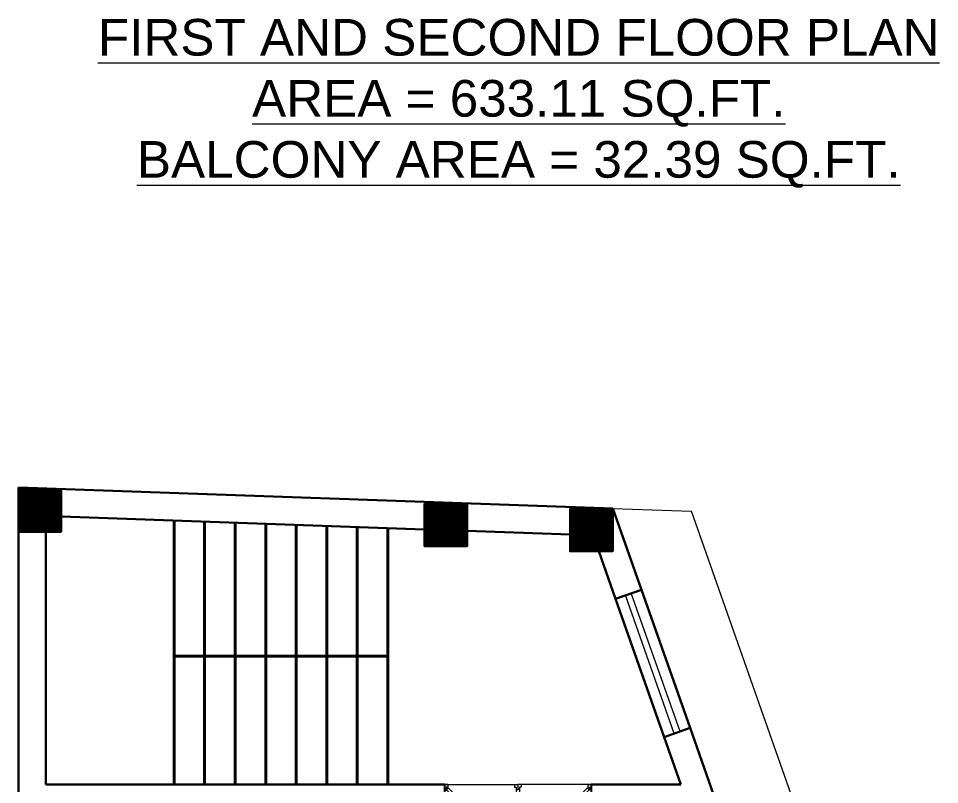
# Model space of a CAD drawing. Header units: inches. Extents: x -6683 to 26091, y -5972 to 4741.
# Drawn here: x 24502.7 to 24804.4, y -3110.5 to -2859.5 of the extents above; entities that cross this region are included whole.
import ezdxf

# ---------------------------------------------------------------- set-up
doc = ezdxf.new("R2010")
doc.units = ezdxf.units.IN
doc.header["$MEASUREMENT"] = 0
for name, color, linetype, lineweight in [('hatch-.09', 8, 'Continuous', 9), ('Label', 7, 'Continuous', 13), ('ns_WALL', 21, 'Continuous', 40), ('PUERTAS', 7, 'Continuous', 9), ('WALL', 12, 'Continuous', 30), ('wall2', 1, 'Continuous', 15), ('windoow', 4, 'Continuous', 5)]:
    doc.layers.add(name, color=color, linetype=linetype, lineweight=lineweight)
doc.styles.add('dim', font='arial.ttf', dxfattribs={"height": 7})

# ---------------------------------------------------------------- blocks, each defined once
blk = doc.blocks.new('2ft6in')
at = {"layer": 'PUERTAS', "color": 2}
for p, q in [((0.84, 2.1), (21.02, 22.28)), ((21.71, 21.6), (1.47, 1.37)), ((18.33, 21.76), (18.31, 21.77)), ((21.71, 21.6), (21.02, 22.28)), ((21.18, 18.9), (21.2, 18.89)), ((0, 2), (0, 0)), ((0.6, 2), (0, 2)), ((1.33, 0), (0, 0)), ((0.6, 1.26), (0.6, 2.04)), ((0.67, 1.26), (0.6, 1.26)), ((0.67, 1.26), (0.67, 2.01)), ((0.67, 1), (0.67, 1.26)), ((1.33, 1), (0.67, 1)), ((1.31, 1.53), (0.79, 2.06)), ((1.36, 1.58), (0.81, 2.12)), ((1.36, 1.58), (1.31, 1.53)), ((1.47, 1.37), (1.31, 1.53)), ((1.33, 0), (1.33, 1)), ((28.67, 0), (28.67, 1)), ((28.67, 1), (29.33, 1)), ((28.67, 0), (30, 0)), ((29.33, 1), (29.33, 2)), ((29.33, 2), (30, 2)), ((30, 0), (30, 2))]:
    blk.add_line(p, q, dxfattribs=at)
at = {"layer": 'PUERTAS', "color": 8}
for p, q in [((18.81, 20.78), (18.04, 21.4)), ((18.86, 20.83), (18.08, 21.46)), ((18.95, 20.92), (18.2, 21.58)), ((18.44, 21.9), (18.31, 21.77)), ((19.07, 21.03), (18.34, 21.72)), ((18.44, 21.9), (18.56, 22.02)), ((18.58, 22.01), (18.56, 22.02)), ((19.3, 21.26), (18.61, 22)), ((19.42, 21.38), (18.75, 22.14)), ((19.51, 21.48), (18.88, 22.26)), ((18.91, 20.27), (19.19, 20.69)), ((19.55, 21.53), (18.93, 22.3)), ((19.13, 20.8), (19.03, 20.9)), ((19.15, 20.82), (19.05, 20.92)), ((19.09, 20.44), (19.25, 20.76)), ((19.19, 20.87), (19.1, 20.96)), ((19.25, 20.93), (19.16, 21.02)), ((19.28, 20.63), (19.32, 20.83)), ((19.4, 21.08), (19.31, 21.17)), ((19.47, 21.15), (19.38, 21.24)), ((19.43, 20.78), (19.4, 20.9)), ((19.51, 21.19), (19.42, 21.28)), ((19.55, 20.91), (19.43, 20.94)), ((19.53, 21.21), (19.44, 21.3)), ((19.7, 21.06), (19.51, 21.01)), ((19.89, 21.24), (19.58, 21.08)), ((20.07, 21.42), (19.64, 21.15)), ((19.69, 19.49), (20.12, 19.76)), ((19.87, 19.67), (20.18, 19.83)), ((20.06, 19.85), (20.25, 19.9)), ((20.21, 20), (20.33, 19.97)), ((20.21, 19.38), (20.83, 18.61)), ((20.23, 19.7), (20.32, 19.61)), ((20.25, 19.72), (20.34, 19.63)), ((20.25, 19.43), (20.88, 18.65)), ((20.29, 19.76), (20.38, 19.67)), ((20.33, 20.13), (20.36, 20.01)), ((20.34, 19.53), (21, 18.77)), ((20.36, 19.83), (20.45, 19.74)), ((20.48, 20.28), (20.44, 20.08)), ((20.46, 19.64), (21.14, 18.91)), ((20.5, 19.98), (20.6, 19.89)), ((20.67, 20.47), (20.51, 20.15)), ((20.85, 20.64), (20.57, 20.22)), ((20.57, 20.04), (20.66, 19.95)), ((20.61, 20.09), (20.7, 19.99)), ((20.63, 20.11), (20.72, 20.01)), ((20.69, 19.87), (21.42, 19.19)), ((20.81, 19.99), (21.56, 19.33)), ((20.9, 20.08), (21.68, 19.45)), ((20.95, 20.13), (21.72, 19.51)), ((21.32, 19.01), (21.2, 18.89)), ((21.32, 19.01), (21.44, 19.14)), ((21.43, 19.15), (21.44, 19.14)), ((0, 0), (30, 0))]:
    blk.add_line(p, q, dxfattribs=at)
at = {"layer": 'PUERTAS', "color": 1}
for p, q in [((18.06, 21.44), (18.48, 21.86)), ((18.74, 20.79), (18.06, 21.34)), ((18.08, 21.51), (18.45, 21.88)), ((18.11, 21.49), (18.08, 21.51)), ((18.82, 22.25), (18.45, 21.88)), ((18.9, 22.28), (18.48, 21.86)), ((18.84, 22.23), (18.82, 22.25)), ((18.83, 20.8), (19.18, 21.15)), ((18.84, 20.21), (19.1, 20.6)), ((18.85, 20.11), (18.84, 20.12)), ((18.92, 20.89), (18.93, 20.88)), ((19.54, 21.59), (18.99, 22.27)), ((19.02, 20.88), (19.24, 21.1)), ((19.12, 20.8), (19.03, 20.89)), ((19.1, 20.7), (19.11, 20.69)), ((19.1, 20.6), (19.1, 20.6)), ((19.11, 20.79), (19.33, 21.01)), ((19.54, 21.5), (19.18, 21.15)), ((19.45, 21.31), (19.24, 21.1)), ((19.55, 21.22), (19.33, 21.01)), ((19.45, 21.41), (19.45, 21.41)), ((19.54, 21.22), (19.45, 21.31)), ((19.53, 19.43), (19.54, 19.42)), ((19.64, 21.23), (19.64, 21.23)), ((19.64, 19.42), (20.02, 19.67)), ((19.74, 21.24), (19.73, 21.23)), ((20.12, 21.49), (19.74, 21.24)), ((20.02, 19.67), (20.03, 19.68)), ((20.12, 19.68), (20.12, 19.68)), ((20.21, 19.69), (20.43, 19.9)), ((20.22, 21.48), (20.22, 21.49)), ((20.22, 19.41), (20.57, 19.76)), ((20.22, 19.69), (20.31, 19.6)), ((20.22, 19.32), (20.76, 18.64)), ((20.31, 19.6), (20.52, 19.81)), ((20.31, 19.5), (20.31, 19.5)), ((20.65, 20.12), (20.43, 19.9)), ((20.74, 20.03), (20.52, 19.81)), ((20.93, 20.11), (20.57, 19.76)), ((20.64, 20.11), (20.73, 20.02)), ((20.66, 20.31), (20.65, 20.31)), ((20.65, 20.21), (20.65, 20.22)), ((20.91, 20.7), (20.66, 20.31)), ((20.84, 20.02), (20.83, 20.03)), ((20.86, 18.63), (21.28, 19.05)), ((20.91, 20.8), (20.91, 20.79)), ((20.94, 18.66), (21.31, 19.03)), ((21.02, 20.12), (21.7, 19.57)), ((21.7, 19.47), (21.28, 19.05)), ((21.67, 19.4), (21.31, 19.03)), ((21.65, 19.42), (21.67, 19.4)), ((20.91, 18.68), (20.94, 18.66))]:
    blk.add_line(p, q, dxfattribs=at)
at = {"layer": 'PUERTAS', "color": 2}
for radius in [0.129, 0.0627]:
    blk.add_circle((0.68, 2.14), radius, dxfattribs=at)
at = {"layer": 'PUERTAS', "color": 8}
blk.add_arc((0.68, 2.14), 28.65, 359.7285, 90.0333, dxfattribs=at)
at = {"layer": 'PUERTAS', "color": 1}
for centre, start, end in [((18.78, 20.84), 231.0764, 315), ((18.89, 20.16), 135, 225), ((18.94, 22.23), 38.9236, 135), ((18.97, 20.93), 225, 315), ((19.16, 20.74), 135, 219.7428), ((19.06, 20.65), 315, 39.7428), ((19.4, 21.36), 315, 45), ((19.49, 21.55), 315, 38.9236), ((19.59, 19.47), 225, 315), ((19.6, 21.18), 50.2572, 135), ((19.68, 21.28), 230.2572, 315), ((20.07, 19.63), 50.2572, 135), ((20.17, 21.44), 45, 135), ((20.16, 19.73), 230.2572, 315), ((20.27, 19.36), 135, 218.9236), ((20.35, 19.55), 135, 225), ((20.7, 20.26), 135, 219.7428), ((20.6, 20.17), 315, 39.7428), ((20.78, 19.98), 45, 135), ((20.87, 20.75), 315, 45), ((20.98, 20.07), 51.0764, 135), ((21.65, 19.52), 315, 51.0764), ((20.82, 18.68), 218.9236, 315)]:
    blk.add_arc(centre, 0.0667, start, end, dxfattribs=at)
blk = doc.blocks.new('*U44')
at = {"color": 3, "xscale": -1}
blk.add_blockref('2ft6in', (42, 0), dxfattribs=at)

msp = doc.modelspace()

# ---------------------------------------------------------------- hatches: boundary and pattern name
at = {"layer": 'hatch-.09'}
h = msp.add_hatch(dxfattribs=at)
h.set_pattern_fill('ANSI31', color=256)
h.set_pattern_definition([(45, (0, -1430.49715), (-0.08838834765, 0.08838834765), [])])
h.paths.add_polyline_path([(24516.65, -3013.68), (24502.65, -3013.68), (24502.65, -3027.68), (24516.65, -3027.68)])
h = msp.add_hatch(dxfattribs=at)
h.set_pattern_fill('ANSI31', color=256)
h.set_pattern_definition([(45, (133, -1435.19298), (-0.08838834765, 0.08838834765), [])])
h.paths.add_polyline_path([(24649.65, -3018.38), (24635.65, -3018.38), (24635.65, -3032.38), (24649.65, -3032.38)])
h = msp.add_hatch(dxfattribs=at)
h.set_pattern_fill('ANSI31', color=256)
h.set_pattern_definition([(45, (180.66619, -1436.87592), (-0.08838834765, 0.08838834765), [])])
h.paths.add_polyline_path([(24697.32, -3020.06), (24683.32, -3020.06), (24683.32, -3034.06), (24697.32, -3034.06)])

# ---------------------------------------------------------------- linework, layer by layer
at = {"layer": 'Defpoints'}
for p, q in [((24642.22, -3110.52), (24642.22, -3114.52)), ((24690.22, -3110.52), (24690.22, -3114.52))]:
    msp.add_line(p, q, dxfattribs=at)
at = {"layer": 'ns_WALL'}
for p, q in [((24553.65, -3024), (24553.65, -3110.52)), ((24563.65, -3024.35), (24563.65, -3110.52)), ((24573.65, -3024.7), (24573.65, -3110.52)), ((24583.65, -3025.05), (24583.65, -3110.52)), ((24593.65, -3025.41), (24593.65, -3110.52)), ((24603.65, -3025.76), (24603.65, -3110.52)), ((24613.65, -3026.11), (24613.65, -3110.52)), ((24623.65, -3026.47), (24623.65, -3110.52)), ((24623.65, -3068.49), (24553.65, -3068.49))]:
    msp.add_line(p, q, dxfattribs=at)
at = {"layer": 'WALL'}
for p, q in [((24697.32, -3020.06), (24502.65, -3013.19)), ((24502.65, -3013.19), (24502.65, -3359.56)), ((24635.65, -3026.89), (24516.65, -3022.69)), ((24706.69, -3046.66), (24697.32, -3020.06)), ((24511.65, -3027.68), (24511.65, -3110.52)), ((24683.32, -3028.57), (24649.65, -3027.38)), ((24692.71, -3034.06), (24698.21, -3049.66)), ((24706.69, -3046.66), (24698.21, -3049.66)), ((24722.65, -3091.93), (24706.69, -3046.66)), ((24714.16, -3094.93), (24698.21, -3049.66)), ((24722.65, -3091.93), (24714.16, -3094.93)), ((24722.65, -3091.93), (24760.4, -3199.04)), ((24714.16, -3094.93), (24719.66, -3110.52)), ((24623.65, -3110.52), (24511.65, -3110.52)), ((24642.22, -3110.52), (24623.65, -3110.52)), ((24719.66, -3110.52), (24690.22, -3110.52))]:
    msp.add_line(p, q, dxfattribs=at)
for points in [[(24502.65, -3013.68), (24516.65, -3013.68), (24516.65, -3027.68), (24502.65, -3027.68)], [(24635.65, -3018.38), (24649.65, -3018.38), (24649.65, -3032.38), (24635.65, -3032.38)], [(24683.32, -3020.06), (24697.32, -3020.06), (24697.32, -3034.06), (24683.32, -3034.06)]]:
    msp.add_lwpolyline(points, close=True, dxfattribs=at)
at = {"layer": 'wall2'}
for p in [(24697.32, -3020.06), (24785.85, -3199.04)]:
    msp.add_line(p, (24723.09, -3020.97), dxfattribs=at)
at = {"layer": 'windoow'}
for p, q in [((24717.46, -3093.76), (24701.51, -3048.49)), ((24719.35, -3093.1), (24703.39, -3047.83))]:
    msp.add_line(p, q, dxfattribs=at)

# ---------------------------------------------------------------- block references
at = {"layer": 'WALL', "yscale": 0.8000000000015521}
for p, xscale, zscale, rotation in [((24675.82, -3110.52), 0.8000000000015521, 0.8000000000015521, 179.9999999999931), ((24656.62, -3110.52), -0.8000000000015524, 0.8000000000015522, 180)]:
    msp.add_blockref('*U44', p, dxfattribs=dict(at, xscale=xscale, zscale=zscale, rotation=rotation))

# ---------------------------------------------------------------- texts
at = {"layer": 'Label', "color": 5, "linetype": 'ByBlock', "insert": (24666.52, -2859.66), "char_height": 12, "width": 504.7797, "attachment_point": 2, "style": 'dim'}
msp.add_mtext('{\\LFIRST AND SECOND FLOOR PLAN\\PAREA = 633.11 SQ.FT.\\PBALCONY AREA = 32.39 SQ.FT.}', dxfattribs=at)

doc.saveas('drawing.dxf')
